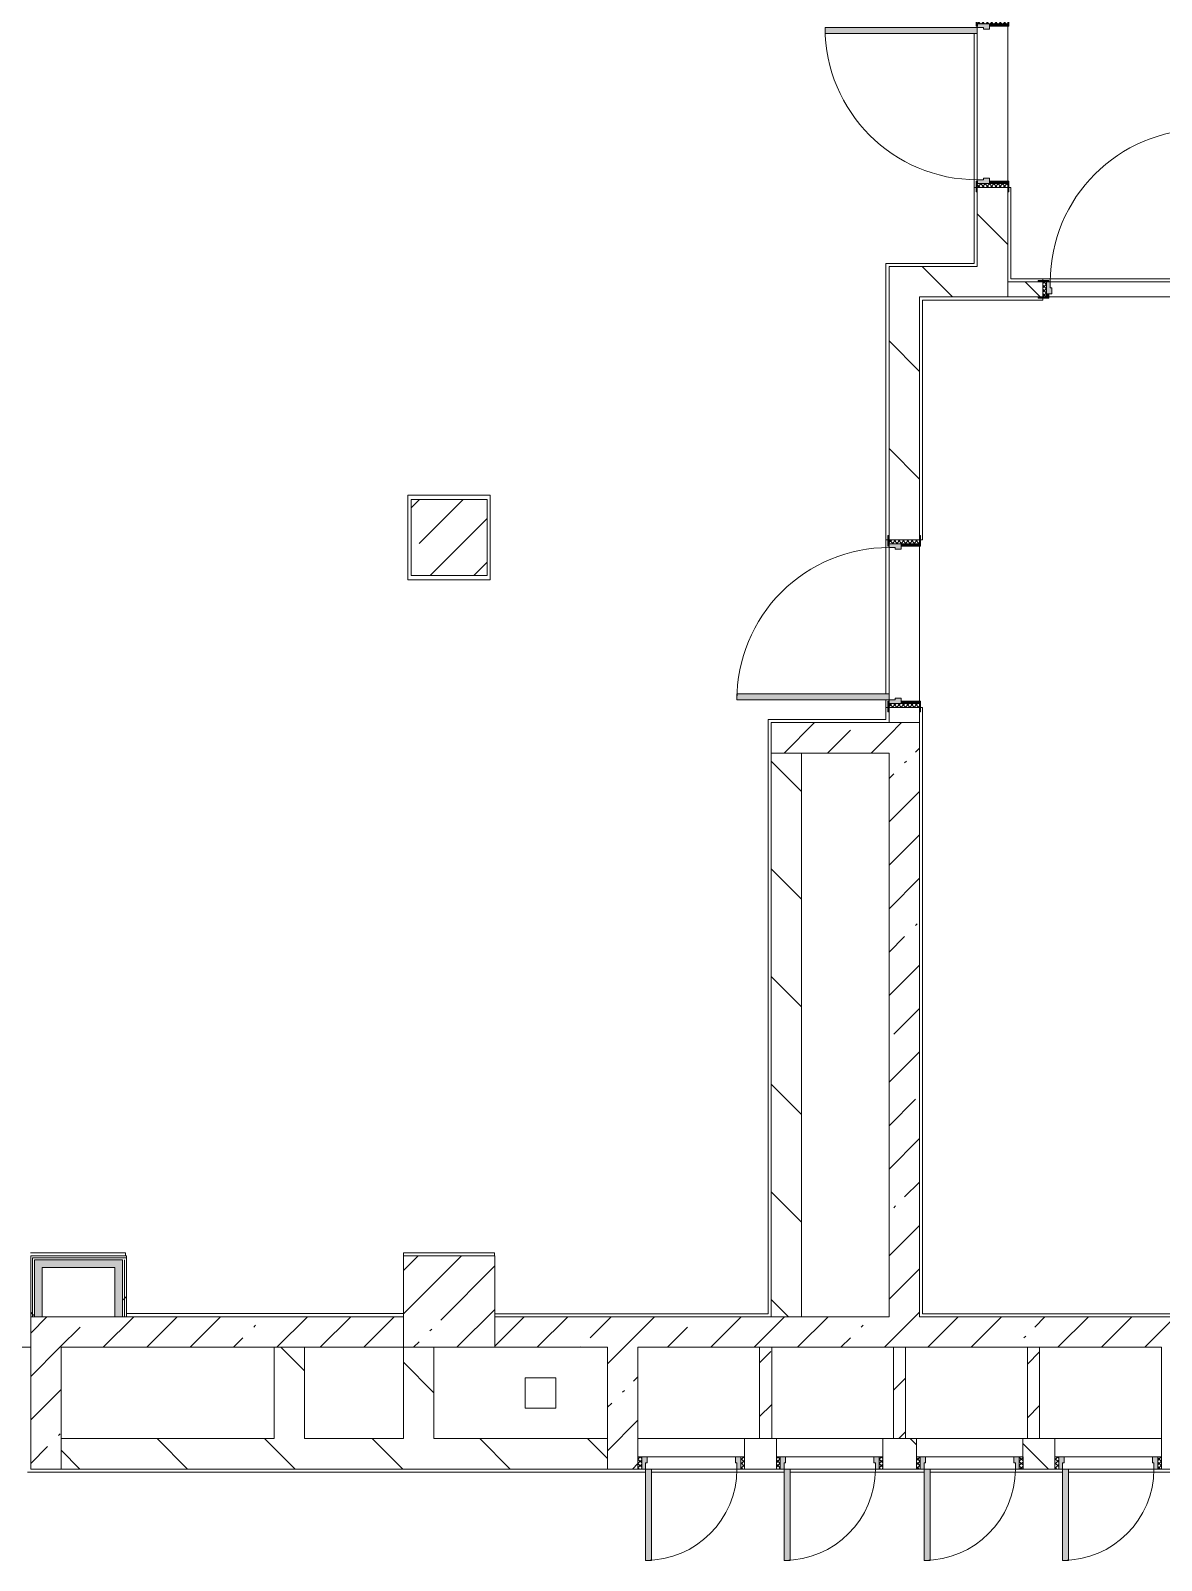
# Model space of a CAD drawing. Header units: millimetres. Extents: x 81425 to 274970, y -8553 to 29000.
# Drawn here: x 199670 to 207100, y 10300 to 20350 of the extents above; entities that cross this region are included whole.
import ezdxf

# ---------------------------------------------------------------- set-up
doc = ezdxf.new("R2010")
doc.units = ezdxf.units.MM
for name, color, linetype, lineweight, true_color in [('A-DOOR-5', 7, 'Continuous', 5, 0xe2e2e2), ('A-DOOR-6', 7, 'Continuous', 5, 0xaaaaaa), ('A-DOOR-FRAM-3', 7, 'Continuous', 5, 0xe2e2e2), ('A-DOOR-FRAM-4', 7, 'Continuous', 5, 0xaaaaaa), ('A-FLOR-2', 7, 'Continuous', 5, 0xaaaaaa), ('I-WALL-1', 7, 'Continuous', 5, 0xe7e7e7), ('I-WALL-2', 7, 'Continuous', 9, 0xe7e7e7), ('I-WALL-5', 7, 'Continuous', 5, 0x787878)]:
    doc.layers.add(name, color=color, linetype=linetype, lineweight=lineweight, true_color=true_color)
for name, color, linetype, lineweight in [('A-WALL', 7, 'Continuous', 9), ('I-WALL-3', 7, 'Continuous', 5), ('S-COLS-1', 7, 'Continuous', 5)]:
    doc.layers.add(name, color=color, linetype=linetype, lineweight=lineweight)
pattern_1 = [(45, (147960.08, 0), (-285.1231, 285.1231), []), (45, (148245.2, 0), (-285.1231, 285.1231), [504.031, -100.806, 16.764, -84.042])]
pattern_2 = [(135, (1751.41, 164.685), (-14.14214, -14.14214), []), (225, (1751.41, 164.685), (14.14214, -14.14214), [])]
pattern_3 = [(45, (-371.384, 164.685), (-14.1421, 14.1421), []), (135, (-371.384, 164.685), (-14.1421, -14.1421), [])]
pattern_4 = [(135, (147960.1, 0), (-353.5534, -353.5534), [])]
pattern_5 = [(45, (147960.08, 0), (-176.7767, 176.7767), [])]
pattern_6 = [(135, (1951.41, 164.685), (-14.14214, -14.14214), []), (225, (1951.41, 164.685), (14.14214, -14.14214), [])]
pattern_7 = [(45, (-171.384, 164.685), (-14.1421, 14.1421), []), (135, (-171.384, 164.685), (-14.1421, -14.1421), [])]
pattern_8 = [(45, (147960.1, 0), (-530.33, 530.33), []), (135, (147960.1, 0), (-530.33, -530.33), [])]

# ---------------------------------------------------------------- blocks, each defined once
blk = doc.blocks.new('BSC_Колонна _Прямоугольная - 600х600-23205375-1_8_3_птичка')
at = {"layer": 'S-COLS-1'}
h = blk.add_hatch(dxfattribs=at)
h.set_pattern_fill('FP_101', color=256, style=0, pattern_type=2)
h.set_pattern_definition([(45, (-54460, -12000), (-285.123, 285.123), []), (45, (-54174.88, -12000), (-285.123, 285.123), [504.031, -100.806, 16.764, -84.042])])
h.paths.add_polyline_path([(255, -300), (300, -300), (298, 300), (-300, 300), (-300, -300), (84, -300)])
for p, q in [((300, 300), (-300, 300)), ((-300, 300), (-300, -300)), ((300, -300), (300, 300)), ((-300, -300), (300, -300))]:
    blk.add_line(p, q, dxfattribs=at)
blk = doc.blocks.new('110_Дверь_СКБ_1Ст_Внутренняя1 - Д-12 1100x2100h_дверь в горячий цех-32113407-1_8_3_птичка')
at = {"layer": 'A-DOOR-5'}
h = blk.add_hatch(color=256, dxfattribs=at)
h.paths.add_polyline_path([(-512.5, 100), (-512.5, 20), (-477.5, 20), (-477.5, 60), (-487.5, 60), (-487.5, 100), (-497.5, 100)])
h.paths.add_polyline_path([(502.5, 60), (502.5, 20), (537.5, 20), (537.5, 100), (512.5, 100), (512.5, 60)])
at = {"layer": 'A-DOOR-6'}
h = blk.add_hatch(dxfattribs=at)
h.set_pattern_fill('FP_121', color=256, style=0, pattern_type=2)
h.set_pattern_definition(pattern_2)
h.paths.add_polyline_path([(537.5, -100), (562.5, -100), (562.5, 100), (537.5, 100)])
at = {"layer": 'A-DOOR-FRAM-3'}
for points in [[(-487.5, 100), (-447.5, 100), (-451.7, 1100), (-487.5, 1100), (-487.5, 120)], [(-567.5, 108), (-567.5, 100), (-497.5, 100), (-497.5, 108), (-537.5, 108)], [(522.5, 105), (522.5, 100), (592.5, 100), (592.5, 108), (522.5, 108)], [(-512.5, -100), (-497.5, -100), (-497.5, 20), (-512.5, 20)], [(522.5, -100), (537.5, -100), (537.5, 20), (522.5, 20)], [(-567.5, -108), (-497.5, -108), (-497.5, -100), (-567.5, -100)], [(522.5, -108), (592.5, -108), (592.5, -100), (522.5, -100)]]:
    blk.add_hatch(color=256, dxfattribs=at).paths.add_polyline_path(points)
at = {"layer": 'A-DOOR-FRAM-4'}
h = blk.add_hatch(dxfattribs=at)
h.set_pattern_fill('FP_122', color=256, style=0, pattern_type=2)
h.set_pattern_definition(pattern_3)
h.paths.add_polyline_path([(-537.5, -100), (-512.5, -100), (-512.5, 100), (-537.5, 100)])
at = {"layer": 'A-DOOR-6'}
for p, q in [((-487.5, 1100), (-487.5, 100)), ((-447.5, 1100), (-487.5, 1100)), ((-447.5, 100), (-447.5, 1100)), ((-487.5, 100), (-447.5, 100))]:
    blk.add_line(p, q, dxfattribs=at)
blk.add_arc((-487.5, 100), 1000, 360, 90, dxfattribs=at)
at = {"layer": 'A-DOOR-FRAM-4'}
for p, q in [((-497.5, 108), (-567.5, 108)), ((-567.5, 108), (-567.5, 100)), ((-497.5, 100), (-497.5, 108)), ((592.5, 108), (522.5, 108)), ((522.5, 108), (522.5, 100)), ((592.5, 100), (592.5, 108)), ((-567.5, 100), (-497.5, 100)), ((-512.5, 100), (-537.5, 100)), ((-537.5, 100), (-537.5, -100)), ((-487.5, 100), (-512.5, 100)), ((-512.5, 100), (-512.5, 20)), ((-512.5, -100), (-512.5, 100)), ((-497.5, 100), (-512.5, 100)), ((-512.5, 100), (-512.5, 99)), ((-512.5, 99), (-497.5, 99)), ((-512.5, 20), (-477.5, 20)), ((-497.5, 20), (-512.5, 20)), ((-512.5, 20), (-512.5, -100)), ((-497.5, 99), (-497.5, 100)), ((-497.5, -100), (-497.5, 20)), ((-487.5, 60), (-487.5, 100)), ((-477.5, 60), (-487.5, 60)), ((-477.5, 20), (-477.5, 60)), ((512.5, 60), (502.5, 60)), ((502.5, 60), (502.5, 20)), ((502.5, 20), (537.5, 20)), ((512.5, 100), (512.5, 60)), ((537.5, 100), (512.5, 100)), ((537.5, 100), (522.5, 100)), ((522.5, 100), (522.5, 99)), ((522.5, 100), (592.5, 100)), ((522.5, 99), (537.5, 99)), ((537.5, 20), (522.5, 20)), ((522.5, 20), (522.5, -100)), ((537.5, 20), (537.5, 100)), ((562.5, 100), (537.5, 100)), ((537.5, 100), (537.5, -100)), ((537.5, 99), (537.5, 100)), ((537.5, -100), (537.5, 20)), ((562.5, -100), (562.5, 100)), ((-497.5, -100), (-567.5, -100)), ((-567.5, -100), (-567.5, -108)), ((-537.5, -100), (-512.5, -100)), ((-512.5, -100), (-497.5, -100)), ((-497.5, -108), (-497.5, -100)), ((522.5, -100), (537.5, -100)), ((592.5, -100), (522.5, -100)), ((522.5, -100), (522.5, -108)), ((537.5, -100), (562.5, -100)), ((592.5, -108), (592.5, -100)), ((-567.5, -108), (-497.5, -108)), ((522.5, -108), (592.5, -108))]:
    blk.add_line(p, q, dxfattribs=at)
blk = doc.blocks.new('110_Дверь_СКБ_1Ст_Внутренняя1 - Д-11 1100x2100h_кладовые _все__ коридор _между помещениями блока столовой__ моечные _все_-32089444-1_8_3_птичка')
at = {"layer": 'A-DOOR-5'}
h = blk.add_hatch(color=256, dxfattribs=at)
h.paths.add_polyline_path([(502.5, -30), (537.5, -30), (537.5, 50), (512.5, 50), (512.5, 10), (502.5, 10), (502.5, -6)])
h.paths.add_polyline_path([(-477.5, -30), (-477.5, 10), (-487.5, 10), (-487.5, 50), (-512.5, 50), (-512.5, -30), (-487.5, -30)])
at = {"layer": 'A-DOOR-6'}
h = blk.add_hatch(dxfattribs=at)
h.set_pattern_fill('FP_97', color=256, style=0, pattern_type=2)
h.set_pattern_definition([(135, (1751.41, 114.685), (-14.14214, -14.14214), []), (225, (1751.41, 114.685), (14.14214, -14.14214), [])])
h.paths.add_polyline_path([(562.5, -50), (562.5, 50), (537.5, 50), (537.5, -50)])
at = {"layer": 'A-DOOR-FRAM-3'}
for points in [[(512.5, 50), (512.5, 1050), (472.5, 1050), (472.5, 50)], [(-512.5, 50), (-497.5, 50), (-497.5, 58), (-567.5, 58), (-567.5, 50), (-537.5, 50)], [(592.5, 50), (592.5, 58), (522.5, 58), (522.5, 50), (562.5, 50)], [(-567.5, -58), (-497.5, -58), (-497.5, -50), (-567.5, -50)], [(-497.5, -50), (-497.5, -30), (-512.5, -30), (-512.5, -50)], [(522.5, -50), (537.5, -50), (537.5, -30), (522.5, -30)], [(592.5, -58), (592.5, -50), (522.5, -50), (522.5, -58), (562.5, -58)]]:
    blk.add_hatch(color=256, dxfattribs=at).paths.add_polyline_path(points)
at = {"layer": 'A-DOOR-FRAM-4'}
h = blk.add_hatch(dxfattribs=at)
h.set_pattern_fill('FP_98', color=256, style=0, pattern_type=2)
h.set_pattern_definition([(45, (-371.384, 114.685), (-14.1421, 14.1421), []), (135, (-371.384, 114.685), (-14.1421, -14.1421), [])])
h.paths.add_polyline_path([(-537.5, -50), (-512.5, -50), (-512.5, 50), (-537.5, 50)])
at = {"layer": 'A-DOOR-6'}
for p, q in [((512.5, 1050), (472.5, 1050)), ((472.5, 1050), (472.5, 50)), ((512.5, 50), (512.5, 1050)), ((472.5, 50), (512.5, 50))]:
    blk.add_line(p, q, dxfattribs=at)
blk.add_arc((512.5, 50), 1000, 90, 180, dxfattribs=at)
at = {"layer": 'A-DOOR-FRAM-4'}
for p, q in [((-497.5, 58), (-567.5, 58)), ((-567.5, 58), (-567.5, 50)), ((-567.5, 50), (-497.5, 50)), ((-512.5, 50), (-537.5, 50)), ((-537.5, 50), (-537.5, -50)), ((-487.5, 50), (-512.5, 50)), ((-512.5, 50), (-512.5, -30)), ((-512.5, -50), (-512.5, 50)), ((-497.5, 50), (-512.5, 50)), ((-512.5, 50), (-512.5, 49)), ((-512.5, 49), (-497.5, 49)), ((-497.5, 50), (-497.5, 58)), ((-497.5, 49), (-497.5, 50)), ((-487.5, 10), (-487.5, 50)), ((-477.5, 10), (-487.5, 10)), ((-477.5, -30), (-477.5, 10)), ((512.5, 10), (502.5, 10)), ((502.5, 10), (502.5, -30)), ((512.5, 50), (512.5, 10)), ((537.5, 50), (512.5, 50)), ((592.5, 58), (522.5, 58)), ((522.5, 58), (522.5, 50)), ((537.5, 50), (522.5, 50)), ((522.5, 50), (522.5, 49)), ((522.5, 50), (592.5, 50)), ((522.5, 49), (537.5, 49)), ((537.5, -30), (537.5, 50)), ((562.5, 50), (537.5, 50)), ((537.5, 50), (537.5, -50)), ((537.5, 49), (537.5, 50)), ((562.5, -50), (562.5, 50)), ((592.5, 50), (592.5, 58)), ((-497.5, -50), (-567.5, -50)), ((-567.5, -50), (-567.5, -58)), ((-567.5, -58), (-497.5, -58)), ((-537.5, -50), (-512.5, -50)), ((-512.5, -30), (-477.5, -30)), ((-497.5, -30), (-512.5, -30)), ((-512.5, -30), (-512.5, -50)), ((-512.5, -50), (-497.5, -50)), ((-497.5, -50), (-497.5, -30)), ((-497.5, -58), (-497.5, -50)), ((502.5, -30), (537.5, -30)), ((537.5, -30), (522.5, -30)), ((522.5, -30), (522.5, -50)), ((522.5, -50), (537.5, -50)), ((592.5, -50), (522.5, -50)), ((522.5, -50), (522.5, -58)), ((522.5, -58), (592.5, -58)), ((537.5, -50), (537.5, -30)), ((537.5, -50), (562.5, -50)), ((592.5, -58), (592.5, -50))]:
    blk.add_line(p, q, dxfattribs=at)
blk = doc.blocks.new('BSC_Колонна _Прямоугольная - 500х500-V120-1_8_3_птичка')
at = {"layer": 'S-COLS-1'}
h = blk.add_hatch(dxfattribs=at)
h.set_pattern_fill('FP_140', color=256, style=0, pattern_type=2)
h.set_pattern_definition([(45, (-54460, -17020), (-285.123, 285.123), []), (45, (-54174.88, -17020), (-285.123, 285.123), [504.031, -100.806, 16.764, -84.042])])
h.paths.add_polyline_path([(250, -250), (250, 250), (-250, 250), (-250, -250), (115, -250)])
for p, q in [((250, 250), (-250, 250)), ((-250, 250), (-250, -250)), ((250, -250), (250, 250)), ((-250, -250), (250, -250))]:
    blk.add_line(p, q, dxfattribs=at)
blk = doc.blocks.new('110_Дверь_СКБ_1Ст - д-18 700x2100h_Технический шкаф ЭОМ и СС-23257539-1_8_3_птичка')
at = {"layer": 'A-DOOR-5'}
h = blk.add_hatch(color=256, dxfattribs=at)
h.paths.add_polyline_path([(-288, 100), (-313, 100), (-313, 20), (-278, 20), (-278, 60), (-288, 60)])
h.paths.add_polyline_path([(312, 100), (312, 60), (302, 60), (302, 20), (337, 20), (337, 100), (322, 100)])
at = {"layer": 'A-DOOR-6'}
h = blk.add_hatch(dxfattribs=at)
h.set_pattern_fill('FP_150', color=256, style=0, pattern_type=2)
h.set_pattern_definition(pattern_6)
h.paths.add_polyline_path([(337, 100), (337, 20), (362, 20), (362, 100)])
at = {"layer": 'A-DOOR-FRAM-3'}
blk.add_hatch(color=256, dxfattribs=at).paths.add_polyline_path([(312, 700), (272, 700), (272, 100), (312, 100), (312, 156)])
at = {"layer": 'A-DOOR-FRAM-4'}
h = blk.add_hatch(dxfattribs=at)
h.set_pattern_fill('FP_151', color=256, style=0, pattern_type=2)
h.set_pattern_definition(pattern_7)
h.paths.add_polyline_path([(-338, 100), (-338, 20), (-313, 20), (-313, 100)])
at = {"layer": 'A-DOOR-6'}
for p, q in [((312, 700), (272, 700)), ((272, 700), (272, 100)), ((312, 100), (312, 700)), ((272, 100), (312, 100))]:
    blk.add_line(p, q, dxfattribs=at)
blk.add_arc((312, 100), 600, 90, 180, dxfattribs=at)
at = {"layer": 'A-DOOR-FRAM-4'}
for p, q in [((-313, 100), (-338, 100)), ((-338, 100), (-338, 20)), ((-338, 20), (-313, 20)), ((-288, 100), (-313, 100)), ((-313, 100), (-313, 20)), ((-313, 20), (-313, 100)), ((-313, 20), (-278, 20)), ((-288, 60), (-288, 100)), ((-288, 100), (272, 100)), ((-278, 60), (-288, 60)), ((-278, 20), (-278, 60)), ((302, 20), (-278, 20)), ((312, 60), (302, 60)), ((302, 60), (302, 20)), ((302, 20), (337, 20)), ((312, 100), (312, 60)), ((337, 100), (312, 100)), ((337, 20), (337, 100)), ((362, 100), (337, 100)), ((337, 100), (337, 20)), ((337, 20), (362, 20)), ((362, 20), (362, 100))]:
    blk.add_line(p, q, dxfattribs=at)
blk = doc.blocks.new('110_Дверь_СКБ_1Ст - д-18 700x2100h_Технический шкаф ЭОМ и СС-V135-1_8_3_птичка')
at = {"layer": 'A-DOOR-5'}
h = blk.add_hatch(color=256, dxfattribs=at)
h.paths.add_polyline_path([(322, 100), (312, 100), (312, 60), (302, 60), (302, 20), (337, 20), (337, 100)])
h.paths.add_polyline_path([(-298, 100), (-313, 100), (-313, 20), (-278, 20), (-278, 60), (-288, 60), (-288, 100)])
at = {"layer": 'A-DOOR-6'}
h = blk.add_hatch(dxfattribs=at)
h.set_pattern_fill('FP_150', color=256, style=0, pattern_type=2)
h.set_pattern_definition(pattern_6)
h.paths.add_polyline_path([(337, 100), (337, 20), (362, 20), (362, 100)])
at = {"layer": 'A-DOOR-FRAM-3'}
blk.add_hatch(color=256, dxfattribs=at).paths.add_polyline_path([(272, 700), (272, 100), (312, 100), (312, 700), (281, 700)])
at = {"layer": 'A-DOOR-FRAM-4'}
h = blk.add_hatch(dxfattribs=at)
h.set_pattern_fill('FP_151', color=256, style=0, pattern_type=2)
h.set_pattern_definition(pattern_7)
h.paths.add_polyline_path([(-338, 100), (-338, 20), (-313, 20), (-313, 100)])
at = {"layer": 'A-DOOR-6'}
for p, q in [((312, 700), (272, 700)), ((272, 700), (272, 100)), ((312, 100), (312, 700)), ((272, 100), (312, 100))]:
    blk.add_line(p, q, dxfattribs=at)
blk.add_arc((312, 100), 600, 90, 180, dxfattribs=at)
at = {"layer": 'A-DOOR-FRAM-4'}
for p, q in [((-313, 100), (-338, 100)), ((-338, 100), (-338, 20)), ((-338, 20), (-313, 20)), ((-288, 100), (-313, 100)), ((-313, 100), (-313, 20)), ((-313, 20), (-313, 100)), ((-313, 20), (-278, 20)), ((-288, 60), (-288, 100)), ((-288, 100), (272, 100)), ((-278, 60), (-288, 60)), ((-278, 20), (-278, 60)), ((302, 20), (-278, 20)), ((312, 60), (302, 60)), ((302, 60), (302, 20)), ((302, 20), (337, 20)), ((312, 100), (312, 60)), ((337, 100), (312, 100)), ((337, 20), (337, 100)), ((362, 100), (337, 100)), ((337, 100), (337, 20)), ((337, 20), (362, 20)), ((362, 20), (362, 100))]:
    blk.add_line(p, q, dxfattribs=at)
blk = doc.blocks.new('110_Дверь_СКБ_1Ст_Внутренняя1 - Д-12 EIW 1100x2100h_кладовые _все__ коридор _между помещениями блока столовой__ моечные _все_-32936079-1_8_3_птичка')
at = {"layer": 'A-DOOR-5'}
h = blk.add_hatch(color=256, dxfattribs=at)
h.paths.add_polyline_path([(-512.5, 20), (-477.5, 20), (-477.5, 60), (-487.5, 60), (-487.5, 100), (-512.5, 100)])
h.paths.add_polyline_path([(502.5, 44), (502.5, 20), (537.5, 20), (537.5, 100), (512.5, 100), (512.5, 60), (502.5, 60)])
at = {"layer": 'A-DOOR-6'}
h = blk.add_hatch(dxfattribs=at)
h.set_pattern_fill('FP_121', color=256, style=0, pattern_type=2)
h.set_pattern_definition(pattern_2)
h.paths.add_polyline_path([(537.5, -100), (562.5, -100), (562.5, 100), (537.5, 100)])
at = {"layer": 'A-DOOR-FRAM-3'}
for points in [[(472.5, 120), (472.5, 100), (512.5, 100), (512.5, 1100), (472.5, 1100), (472.5, 178.7)], [(-567.5, 100), (-497.5, 100), (-497.5, 108), (-567.5, 108)], [(522.5, 100), (592.5, 100), (592.5, 108), (522.5, 108)], [(-512.5, -100), (-497.5, -100), (-497.5, 20), (-512.5, 20)], [(522.5, -100), (537.5, -100), (537.5, 20), (522.5, 20)], [(-567.5, -108), (-497.5, -108), (-497.5, -100), (-567.5, -100)], [(522.5, -108), (592.5, -108), (592.5, -100), (522.5, -100)]]:
    blk.add_hatch(color=256, dxfattribs=at).paths.add_polyline_path(points)
at = {"layer": 'A-DOOR-FRAM-4'}
h = blk.add_hatch(dxfattribs=at)
h.set_pattern_fill('FP_122', color=256, style=0, pattern_type=2)
h.set_pattern_definition(pattern_3)
h.paths.add_polyline_path([(-537.5, -100), (-512.5, -100), (-512.5, 100), (-537.5, 100)])
at = {"layer": 'A-DOOR-6'}
for p, q in [((512.5, 1100), (472.5, 1100)), ((472.5, 1100), (472.5, 100)), ((512.5, 100), (512.5, 1100)), ((472.5, 100), (512.5, 100))]:
    blk.add_line(p, q, dxfattribs=at)
blk.add_arc((512.5, 100), 1000, 90, 180, dxfattribs=at)
at = {"layer": 'A-DOOR-FRAM-4'}
for p, q in [((-497.5, 108), (-567.5, 108)), ((-567.5, 108), (-567.5, 100)), ((-497.5, 100), (-497.5, 108)), ((592.5, 108), (522.5, 108)), ((522.5, 108), (522.5, 100)), ((592.5, 100), (592.5, 108)), ((-567.5, 100), (-497.5, 100)), ((-512.5, 100), (-537.5, 100)), ((-537.5, 100), (-537.5, -100)), ((-487.5, 100), (-512.5, 100)), ((-512.5, 100), (-512.5, 20)), ((-512.5, -100), (-512.5, 100)), ((-497.5, 100), (-512.5, 100)), ((-512.5, 100), (-512.5, 99)), ((-512.5, 99), (-497.5, 99)), ((-512.5, 20), (-477.5, 20)), ((-497.5, 20), (-512.5, 20)), ((-512.5, 20), (-512.5, -100)), ((-497.5, 99), (-497.5, 100)), ((-497.5, -100), (-497.5, 20)), ((-487.5, 60), (-487.5, 100)), ((-477.5, 60), (-487.5, 60)), ((-477.5, 20), (-477.5, 60)), ((512.5, 60), (502.5, 60)), ((502.5, 60), (502.5, 20)), ((502.5, 20), (537.5, 20)), ((512.5, 100), (512.5, 60)), ((537.5, 100), (512.5, 100)), ((537.5, 100), (522.5, 100)), ((522.5, 100), (522.5, 99)), ((522.5, 100), (592.5, 100)), ((522.5, 99), (537.5, 99)), ((537.5, 20), (522.5, 20)), ((522.5, 20), (522.5, -100)), ((537.5, 20), (537.5, 100)), ((562.5, 100), (537.5, 100)), ((537.5, 100), (537.5, -100)), ((537.5, 99), (537.5, 100)), ((537.5, -100), (537.5, 20)), ((562.5, -100), (562.5, 100)), ((-497.5, -100), (-567.5, -100)), ((-567.5, -100), (-567.5, -108)), ((-537.5, -100), (-512.5, -100)), ((-512.5, -100), (-497.5, -100)), ((-497.5, -108), (-497.5, -100)), ((522.5, -100), (537.5, -100)), ((592.5, -100), (522.5, -100)), ((522.5, -100), (522.5, -108)), ((537.5, -100), (562.5, -100)), ((592.5, -108), (592.5, -100)), ((-567.5, -108), (-497.5, -108)), ((522.5, -108), (592.5, -108))]:
    blk.add_line(p, q, dxfattribs=at)

msp = doc.modelspace()

# ---------------------------------------------------------------- hatches: boundary and pattern name
at = {"layer": 'I-WALL-1'}
for points in [[(200273.9, 12225), (200273.9, 12275), (199745.1, 12275), (199745.1, 12225), (200223.9, 12225)], [(200273.9, 11900), (200273.9, 12225), (200223.9, 12225), (200223.9, 11900)]]:
    msp.add_hatch(color=256, dxfattribs=at).paths.add_polyline_path(points)
at = {"layer": 'I-WALL-2'}
msp.add_hatch(color=256, dxfattribs=at).paths.add_polyline_path([(199695.1, 11900), (199745.1, 11900), (199745.1, 12275), (199695.1, 12275), (199695.1, 12143.8)])
at = {"layer": 'I-WALL-3'}
h = msp.add_hatch(dxfattribs=at)
h.set_pattern_fill('FP_93', color=256, style=0, pattern_type=2)
h.set_pattern_definition(pattern_4)
h.paths.add_polyline_path([(206090.1, 18600), (206090.1, 19320), (205890.1, 19320), (205890.1, 18600)])
h.paths.add_polyline_path([(206090.1, 20420), (206090.1, 20520), (205890.1, 20520), (205890.1, 20420)])
h = msp.add_hatch(dxfattribs=at)
h.set_pattern_fill('FP_93', color=256, style=0, pattern_type=2)
h.set_pattern_definition(pattern_4)
h.paths.add_polyline_path([(205398.8, 15803.8), (205510.1, 15803.8), (205510.1, 15903.8), (205310.1, 15903.8), (205310.1, 15803.8)])
h.paths.add_polyline_path([(205510.1, 17003.8), (205510.1, 18800), (205310.1, 18800), (205310.1, 17003.8)])
h = msp.add_hatch(dxfattribs=at)
h.set_pattern_fill('FP_93', color=256, style=0, pattern_type=2)
h.set_pattern_definition(pattern_4)
h.paths.add_polyline_path([(205510.1, 18600), (205890.1, 18600), (205890.1, 18800), (205510.1, 18800)])
h = msp.add_hatch(dxfattribs=at)
h.set_pattern_fill('FP_63', color=256, style=0, pattern_type=2)
h.set_pattern_definition(pattern_1)
h.paths.add_polyline_path([(205290.1, 15603.8), (205310.1, 15603.8), (205310.1, 15803.8), (204535.3, 15803.8), (204535.3, 15603.8), (204735.3, 15603.8)])
h = msp.add_hatch(dxfattribs=at)
h.set_pattern_fill('FP_63', color=256, style=0, pattern_type=2)
h.set_pattern_definition(pattern_1)
h.paths.add_polyline_path([(205463.8, 11900), (205510.1, 11900), (205510.1, 15803.8), (205310.1, 15803.8), (205310.1, 11900)])
h = msp.add_hatch(dxfattribs=at)
h.set_pattern_fill('FP_93', color=256, style=0, pattern_type=2)
h.set_pattern_definition(pattern_4)
h.paths.add_polyline_path([(204535.3, 11900), (204735.3, 11900), (204735.3, 15603.8), (204535.3, 15603.8), (204535.3, 12143.8)])
h = msp.add_hatch(dxfattribs=at)
h.set_pattern_fill('FP_199', color=256, style=0, pattern_type=2)
h.set_pattern_definition(pattern_8)
h.paths.add_polyline_path([(199670.1, 11900), (199682.6, 11900), (199682, 12300), (199670.1, 12300), (199670.1, 12143.8)])
h = msp.add_hatch(dxfattribs=at)
h.set_pattern_fill('FP_199', color=256, style=0, pattern_type=2)
h.set_pattern_definition(pattern_8)
h.paths.add_polyline_path([(199682.6, 11900), (199695.1, 11900), (199690, 12287.5), (199682.6, 12287.5), (199682.6, 12143.8)])
h = msp.add_hatch(dxfattribs=at)
h.set_pattern_fill('FP_199', color=256, style=0, pattern_type=2)
h.set_pattern_definition(pattern_8)
h.paths.add_polyline_path([(200286.4, 11900), (200286.4, 12275), (200273.9, 12275), (200273.9, 11900)])
h = msp.add_hatch(dxfattribs=at)
h.set_pattern_fill('FP_199', color=256, style=0, pattern_type=2)
h.set_pattern_definition(pattern_8)
h.paths.add_polyline_path([(200286.4, 11900), (200298.9, 11900), (200298.9, 12275), (200286.4, 12275), (200286.4, 11921)])
h = msp.add_hatch(dxfattribs=at)
h.set_pattern_fill('FP_63', color=256, style=0, pattern_type=2)
h.set_pattern_definition(pattern_1)
h.paths.add_polyline_path([(207100.1, 11700), (208120.1, 11700), (208120.1, 11900), (202720.1, 11900), (202720.1, 11700), (206393.2, 11700)])
h.paths.add_polyline_path([(199870.1, 11700), (202120.1, 11700), (202120.1, 11900), (199670.1, 11900), (199670.1, 11700)])
h = msp.add_hatch(dxfattribs=at)
h.set_pattern_fill('FP_63', color=256, style=0, pattern_type=2)
h.set_pattern_definition(pattern_1)
h.paths.add_polyline_path([(199739.1, 10900), (199870.1, 10900), (199870.1, 11700), (199670.1, 11700), (199670.1, 10900)])
h = msp.add_hatch(dxfattribs=at)
h.set_pattern_fill('FP_93', color=256, style=0, pattern_type=2)
h.set_pattern_definition(pattern_4)
h.paths.add_polyline_path([(201470.1, 11100), (201470.1, 11700), (201270.1, 11700), (201270.1, 11100)])
h = msp.add_hatch(dxfattribs=at)
h.set_pattern_fill('FP_93', color=256, style=0, pattern_type=2)
h.set_pattern_definition(pattern_4)
h.paths.add_polyline_path([(202320.1, 11100), (202320.1, 11700), (202120.1, 11700), (202120.1, 11100), (202149.1, 11100)])
h = msp.add_hatch(dxfattribs=at)
h.set_pattern_fill('FP_63', color=256, style=0, pattern_type=2)
h.set_pattern_definition(pattern_1)
h.paths.add_polyline_path([(203660.1, 10900), (203660.1, 11700), (203460.1, 11700), (203460.1, 10900), (203612.7, 10900)])
h = msp.add_hatch(dxfattribs=at)
h.set_pattern_fill('FP_105', color=256, style=0, pattern_type=2)
h.set_pattern_definition(pattern_5)
h.paths.add_polyline_path([(204534.3, 11100), (204539.3, 11100), (204534.3, 11700), (204459.3, 11700), (204459.3, 11100)])
h = msp.add_hatch(dxfattribs=at)
h.set_pattern_fill('FP_105', color=256, style=0, pattern_type=2)
h.set_pattern_definition(pattern_5)
h.paths.add_polyline_path([(205419.3, 11100), (205419.3, 11700), (205339.3, 11700), (205339.3, 11100)])
h = msp.add_hatch(dxfattribs=at)
h.set_pattern_fill('FP_105', color=256, style=0, pattern_type=2)
h.set_pattern_definition(pattern_5)
h.paths.add_polyline_path([(206219.3, 11100), (206299.3, 11100), (206299.3, 11700), (206219.3, 11700), (206219.3, 11277)])
h = msp.add_hatch(dxfattribs=at)
h.set_pattern_fill('FP_93', color=256, style=0, pattern_type=2)
h.set_pattern_definition(pattern_4)
h.paths.add_polyline_path([(199870.1, 10900), (203460.1, 10900), (203460.1, 11100), (199870.1, 11100), (199870.1, 10929.4)])
h.paths.add_polyline_path([(204360.1, 10900), (204570.1, 10900), (204570.1, 11100), (204360.1, 11100), (204360.1, 10980)])
h.paths.add_polyline_path([(205490.1, 10900), (205490.1, 11100), (205270.1, 11100), (205270.1, 10900)])
h.paths.add_polyline_path([(206190.1, 10900), (206400.1, 10900), (206400.1, 11100), (206190.1, 11100), (206190.1, 10980)])
at = {"layer": 'I-WALL-5'}
h = msp.add_hatch(dxfattribs=at)
h.set_pattern_fill('FP_92', color=256, style=0, pattern_type=2)
h.set_pattern_definition([(135, (147960.1, 0), (-377.1708, -377.1708), [533.4, -88.9, 17.78, -88.9]), (135, (147960.1, 376.94), (-377.1708, -377.1708), []), (50, (147960.1, 0), (637.6445, -55.7866), [66.675, -733.425]), (355, (147960.1, 0), (-123.3494, 668.699), [53.34, -586.74]), (100.451, (148013.2, -4.65), (514.299, 612.908), [56.665, -623.315]), (46.184, (147960.1, 177.8), (948.776, -147.15), [100.012, -1100.137]), (96.636, (148039.1, 165.5), (830.909, 865.997), [84.998, -934.973]), (351.184, (147960.1, 177.8), (830.918, 865.988), [80.01, -880.11]), (21, (148049, 133.35), (530.6506, -357.9283), [66.675, -733.425]), (326, (148049, 133.35), (216.308, 644.6585), [53.34, -586.74]), (71.451, (148093.2, 103.5), (746.9596, 286.7243), [56.665, -623.315]), (37.5, (147960.08, 0), (10.8105, 295.9426), [16.764, -562.864, 16.764, -578.866, -588.962]), (37.5, (147960.08, 0), (10.8105, 295.9426), [-1175.258, 16.764, -572.198]), (7.5, (147960.08, 0), (233.8692, 350.6318), [16.764, -322.834, 16.764, -549.529, -224.472]), (7.5, (147960.08, 0), (233.8692, 350.6318), [-905.891, 16.764, -207.708]), (327.5, (147761.83, 0), (474.5678, -20.0513), [16.764, -205.486, 16.764, -676.656, -920.115]), (327.5, (147761.83, 0), (474.5678, -20.0513), [-915.67, 16.764, -903.351]), (317.5, (147672.93, 0), (518.4522, 88.9934), [16.764, -272.161, 16.764, -443.738, -653.415]), (317.5, (147672.93, 0), (518.4522, 88.9934), [-749.427, 16.764, -636.651])])
h.paths.add_polyline_path([(208550.1, 18600), (208570.1, 18600), (208570.1, 18700), (207420.1, 18700), (207420.1, 18600), (208252.2, 18600)])
h.paths.add_polyline_path([(206090.1, 18600), (206320.1, 18600), (206320.1, 18700), (206090.1, 18700)])

# ---------------------------------------------------------------- linework, layer by layer
at = {"layer": 'A-FLOR-2'}
for p, q in [((205870.1, 20330), (205870.1, 18820)), ((205870.1, 19320), (205882.1, 19320)), ((206098.1, 19320), (206110.1, 19320)), ((206110.1, 19320), (206110.1, 18720)), ((205290.1, 18820), (205870.1, 18820)), ((205290.1, 18820), (205290.1, 15993.8)), ((207330.1, 18720), (206110.1, 18720)), ((206320.1, 18720), (206320.1, 18708)), ((206320.1, 18580), (205530.1, 18580)), ((205530.1, 18580), (205530.1, 17003.8)), ((206320.1, 18592), (206320.1, 18580)), ((202149.1, 16742), (202149.1, 17298)), ((202149.1, 17298), (202690.1, 17298)), ((202690.1, 17298), (202690.1, 16742)), ((205302.1, 17003.8), (205290.1, 17003.8)), ((205530.1, 17003.8), (205518.1, 17003.8)), ((202690.1, 16742), (202149.1, 16742)), ((205290.1, 15953.8), (205290.1, 15823.8)), ((205290.1, 15903.8), (205302.1, 15903.8)), ((205518.1, 15903.8), (205530.1, 15903.8)), ((205530.1, 15903.8), (205530.1, 11920)), ((204515.3, 11920), (204515.3, 15823.8)), ((204515.3, 15823.8), (205290.1, 15823.8)), ((199669.1, 12320), (200292.6, 12320)), ((200292.6, 12320), (200292.6, 12300)), ((202120.1, 12300), (202120.1, 12320)), ((202120.1, 12320), (202717.8, 12320)), ((202717.8, 12320), (202717.8, 12300)), ((200298.1, 11921), (202120.1, 11921)), ((202720.1, 11920), (204515.3, 11920)), ((205530.1, 11920), (208100.1, 11920)), ((202920.1, 11500), (203120.1, 11500)), ((202920.1, 11300), (202920.1, 11500)), ((203120.1, 11500), (203120.1, 11300)), ((203120.1, 11300), (202920.1, 11300)), ((203710.1, 10880), (199650.1, 10880)), ((204620.1, 10880), (203750.1, 10880)), ((205540.1, 10880), (204660.1, 10880)), ((206450.1, 10880), (205580.1, 10880)), ((209340.1, 10880), (206490.1, 10880))]:
    msp.add_line(p, q, dxfattribs=at)
at = {"layer": 'A-WALL'}
for p, q in [((204735.3, 15603.8), (204535.3, 15603.8)), ((199682.6, 11900), (199682.6, 12287.5)), ((200298.9, 12287.5), (199682.6, 12287.5)), ((199695.1, 11900), (199695.1, 12275)), ((200273.9, 12275), (199695.1, 12275)), ((200273.9, 11900), (200273.9, 12275)), ((200286.4, 11900), (200286.4, 12275)), ((199670.1, 11700), (199670.1, 11900)), ((204535.3, 11900), (204735.3, 11900)), ((201470.1, 11700), (201270.1, 11700)), ((204539.3, 11700), (204459.3, 11700)), ((205419.3, 11700), (205339.3, 11700)), ((206299.3, 11700), (206219.3, 11700)), ((199870.1, 11100), (199870.1, 10900)), ((203460.1, 11100), (203460.1, 10900)), ((204459.3, 11100), (204539.3, 11100)), ((205339.3, 11100), (205419.3, 11100)), ((206219.3, 11100), (206299.3, 11100))]:
    msp.add_line(p, q, dxfattribs=at)
at = {"layer": 'I-WALL-3'}
for p, q in [((205890.1, 19370), (205890.1, 20330)), ((206090.1, 20380), (206090.1, 19360)), ((205890.1, 19290), (205890.1, 18800)), ((206090.1, 18600), (206090.1, 19290)), ((205310.1, 18800), (205310.1, 17033.8)), ((205890.1, 18800), (205310.1, 18800)), ((206290.1, 18700), (206090.1, 18700)), ((206370.1, 18700), (207330.1, 18700)), ((205510.1, 17033.8), (205510.1, 18600)), ((205510.1, 18600), (206290.1, 18600)), ((207380.1, 18600), (206360.1, 18600)), ((205310.1, 15993.8), (205310.1, 16953.8)), ((205510.1, 16963.8), (205510.1, 15943.8)), ((204535.3, 15803.8), (204535.3, 11900)), ((204535.3, 15803.8), (205510.1, 15803.8)), ((205310.1, 15873.8), (205310.1, 15803.8)), ((205510.1, 15803.8), (205510.1, 15873.8)), ((205510.1, 11900), (205510.1, 15803.8)), ((204735.3, 15603.8), (205310.1, 15603.8)), ((204735.3, 11900), (204735.3, 15603.8)), ((205310.1, 15603.8), (205310.1, 11900)), ((199670.1, 12300), (199670.1, 11900)), ((200298.9, 12300), (199670.1, 12300)), ((200298.9, 11900), (200298.9, 12300)), ((199745.1, 11900), (199745.1, 12225)), ((199745.1, 12225), (200223.9, 12225)), ((200223.9, 12225), (200223.9, 11900)), ((199670.1, 11900), (199669.1, 11900)), ((202120.1, 11900), (199670.1, 11900)), ((199670.1, 11900), (199745.1, 11900)), ((200223.9, 11900), (200298.9, 11900)), ((204535.3, 11900), (202720.1, 11900)), ((205310.1, 11900), (204735.3, 11900)), ((208120.1, 11900), (205510.1, 11900)), ((199670.1, 11700), (198576.1, 11700)), ((199670.1, 11700), (199670.1, 10900)), ((199870.1, 11700), (201270.1, 11700)), ((199870.1, 11100), (199870.1, 11700)), ((201270.1, 11700), (201270.1, 11100)), ((201470.1, 11700), (202120.1, 11700)), ((201470.1, 11100), (201470.1, 11700)), ((202120.1, 11700), (202120.1, 11100)), ((202320.1, 11100), (202320.1, 11700)), ((202720.1, 11700), (203460.1, 11700)), ((203460.1, 11700), (203460.1, 11100)), ((203660.1, 11700), (204459.3, 11700)), ((203660.1, 10980), (203660.1, 11700)), ((204459.3, 11700), (204459.3, 11100)), ((204539.3, 11700), (205339.3, 11700)), ((204539.3, 11100), (204539.3, 11700)), ((205339.3, 11700), (205339.3, 11100)), ((205419.3, 11700), (206219.3, 11700)), ((205419.3, 11100), (205419.3, 11700)), ((206219.3, 11700), (206219.3, 11100)), ((206299.3, 11700), (207100.1, 11700)), ((206299.3, 11100), (206299.3, 11700)), ((207100.1, 11700), (207100.1, 10980)), ((201270.1, 11100), (199870.1, 11100)), ((202120.1, 11100), (201470.1, 11100)), ((203460.1, 11100), (202320.1, 11100)), ((203660.1, 11100), (204459.3, 11100)), ((204360.1, 11100), (204360.1, 10980)), ((204539.3, 11100), (205339.3, 11100)), ((204570.1, 10980), (204570.1, 11100)), ((205270.1, 11100), (205270.1, 10980)), ((205419.3, 11100), (206219.3, 11100)), ((205490.1, 10980), (205490.1, 11100)), ((206190.1, 11100), (206190.1, 10980)), ((206299.3, 11100), (207100.1, 11100)), ((206400.1, 10980), (206400.1, 11100)), ((199670.1, 10900), (203660.1, 10900)), ((204360.1, 10900), (204570.1, 10900)), ((205270.1, 10900), (205490.1, 10900)), ((206190.1, 10900), (206400.1, 10900)), ((207100.1, 10900), (209320.1, 10900))]:
    msp.add_line(p, q, dxfattribs=at)

# ---------------------------------------------------------------- block references
at = {"layer": 'A-DOOR-6'}
for name, p, rotation in [('110_Дверь_СКБ_1Ст_Внутренняя1 - Д-12 EIW 1100x2100h_кладовые _все__ коридор _между помещениями блока столовой__ моечные _все_-32936079-1_8_3_птичка', (205990.1, 19857.5), 89.99999999999991), ('110_Дверь_СКБ_1Ст_Внутренняя1 - Д-12 1100x2100h_дверь в горячий цех-32113407-1_8_3_птичка', (205410.1, 16441.3), 89.99999999999991), ('110_Дверь_СКБ_1Ст - д-18 700x2100h_Технический шкаф ЭОМ и СС-23257539-1_8_3_птичка', (204022.6, 11000), 180), ('110_Дверь_СКБ_1Ст - д-18 700x2100h_Технический шкаф ЭОМ и СС-V135-1_8_3_птичка', (204932.6, 11000), 180), ('110_Дверь_СКБ_1Ст - д-18 700x2100h_Технический шкаф ЭОМ и СС-V135-1_8_3_птичка', (205852.6, 11000), 180), ('110_Дверь_СКБ_1Ст - д-18 700x2100h_Технический шкаф ЭОМ и СС-23257539-1_8_3_птичка', (206762.6, 11000), 180)]:
    msp.add_blockref(name, p, dxfattribs=dict(at, rotation=rotation))
msp.add_blockref('110_Дверь_СКБ_1Ст_Внутренняя1 - Д-11 1100x2100h_кладовые _все__ коридор _между помещениями блока столовой__ моечные _все_-32089444-1_8_3_птичка', (206857.6, 18650), dxfattribs=at)
at = {"layer": 'S-COLS-1'}
for name, p in [('BSC_Колонна _Прямоугольная - 500х500-V120-1_8_3_птичка', (202420.1, 17020)), ('BSC_Колонна _Прямоугольная - 600х600-23205375-1_8_3_птичка', (202420.1, 12000))]:
    msp.add_blockref(name, p, dxfattribs=at)

doc.saveas('drawing.dxf')
